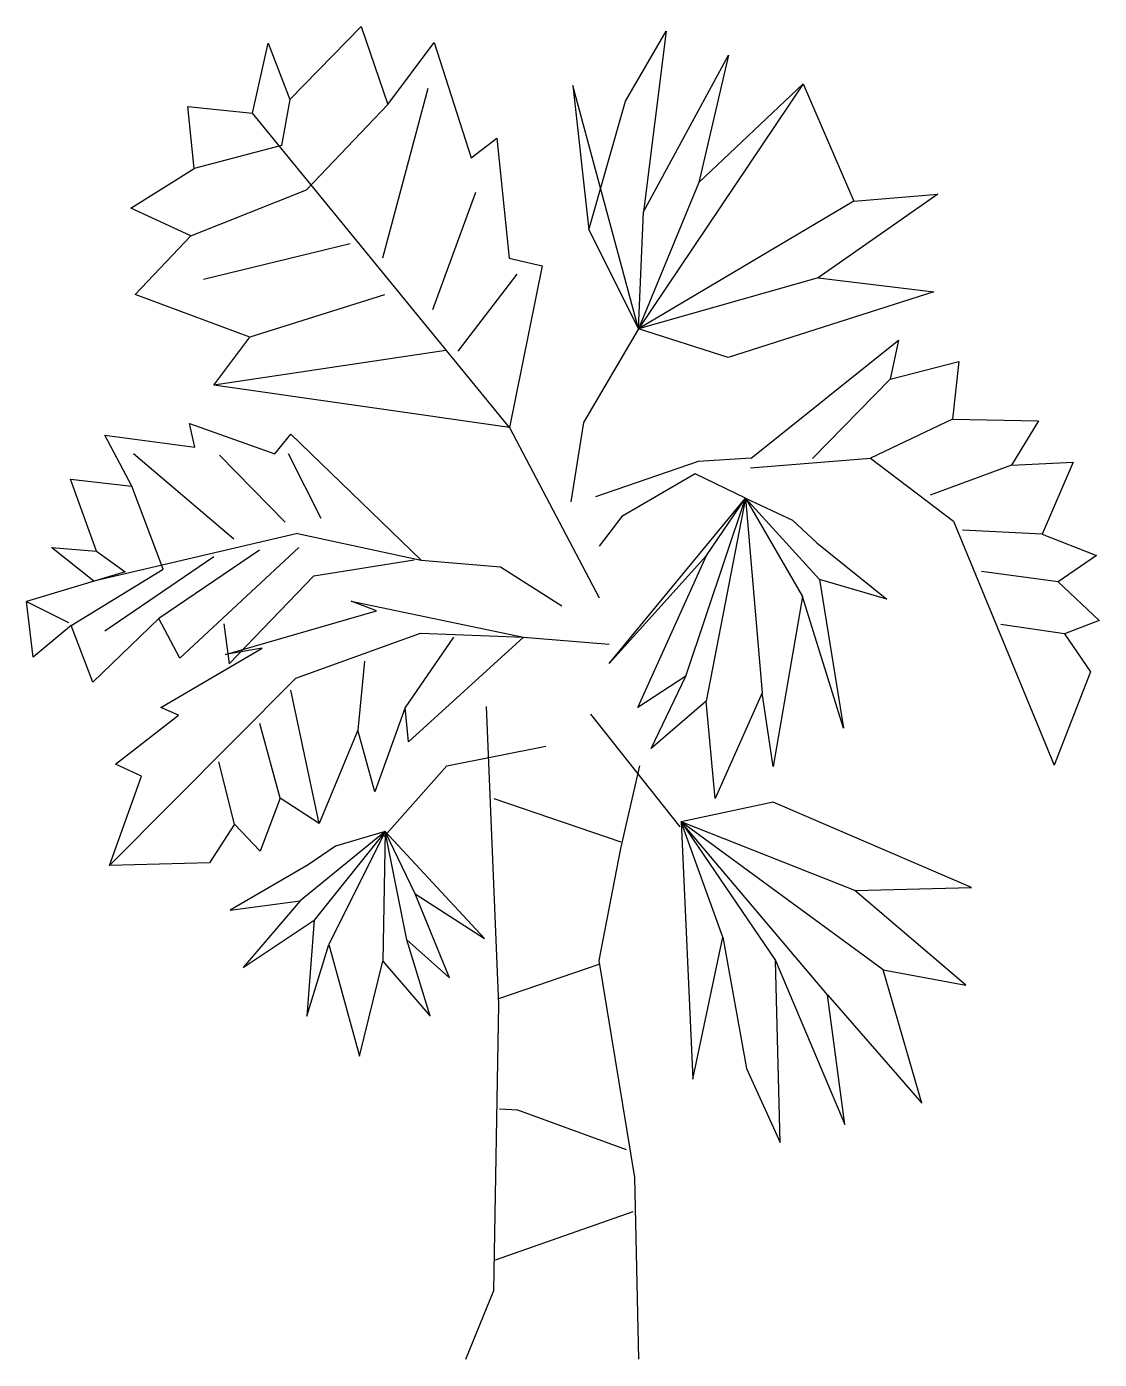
# Model space of a CAD drawing. Header units: millimetres. Extents: x 373.76 to 375.69, y 2547.39 to 2549.78.
import ezdxf

# ---------------------------------------------------------------- set-up
doc = ezdxf.new("R2010")
doc.units = ezdxf.units.MM
doc.header["$LTSCALE"] = 10
doc.layers.add('Vegetais', color=94, linetype='Continuous')

msp = doc.modelspace()

# ---------------------------------------------------------------- linework, layer by layer
at = {"layer": 'Vegetais'}
for p, q in [((374.2371, 2549.6527), (374.3653, 2549.7835)), ((374.3653, 2549.7835), (374.4134, 2549.6438)), ((374.8401, 2549.6494), (374.9135, 2549.7756)), ((374.9135, 2549.7756), (374.8729, 2549.4509)), ((374.1696, 2549.6277), (374.1981, 2549.7541)), ((374.1981, 2549.7541), (374.2371, 2549.6527)), ((374.4134, 2549.6438), (374.4964, 2549.7548)), ((374.4964, 2549.7548), (374.5632, 2549.5478)), ((374.8729, 2549.4509), (375.0255, 2549.7321)), ((375.0255, 2549.7321), (374.9721, 2549.5033)), ((374.4042, 2549.3681), (374.4859, 2549.6732)), ((374.8636, 2549.2401), (374.7457, 2549.6778)), ((374.7457, 2549.6778), (374.7746, 2549.4185)), ((375.1596, 2549.6807), (374.8636, 2549.2401)), ((374.9721, 2549.5033), (375.1596, 2549.6807)), ((375.1596, 2549.6807), (375.251, 2549.4695)), ((374.0534, 2549.6399), (374.1696, 2549.6277)), ((374.0652, 2549.5288), (374.0534, 2549.6399)), ((374.2371, 2549.6527), (374.2219, 2549.5698)), ((374.2668, 2549.4902), (374.4134, 2549.6438)), ((374.7746, 2549.4185), (374.8401, 2549.6494)), ((374.6318, 2549.063), (374.1696, 2549.6277)), ((374.2219, 2549.5698), (374.0652, 2549.5288)), ((374.5632, 2549.5478), (374.6092, 2549.5833)), ((374.6092, 2549.5833), (374.6314, 2549.3676)), ((373.9511, 2549.4573), (374.0652, 2549.5288)), ((374.9721, 2549.5033), (374.8636, 2549.2401)), ((374.059, 2549.4076), (374.2668, 2549.4902)), ((374.4942, 2549.2751), (374.5711, 2549.4858)), ((375.4015, 2549.4822), (375.1869, 2549.3321)), ((375.251, 2549.4695), (375.4015, 2549.4822)), ((374.059, 2549.4076), (373.9511, 2549.4573)), ((375.251, 2549.4695), (374.8636, 2549.2401)), ((374.8636, 2549.2401), (374.8729, 2549.4509)), ((373.959, 2549.3022), (374.059, 2549.4076)), ((374.7746, 2549.4185), (374.8636, 2549.2401)), ((374.3455, 2549.3931), (374.0819, 2549.3292)), ((374.6314, 2549.3676), (374.6907, 2549.3535)), ((374.6907, 2549.3535), (374.6318, 2549.063)), ((374.5393, 2549.2002), (374.6457, 2549.3385)), ((375.1869, 2549.3321), (374.8636, 2549.2401)), ((375.1869, 2549.3321), (375.3947, 2549.3066)), ((375.3947, 2549.3066), (375.0249, 2549.1887)), ((374.165, 2549.2255), (373.959, 2549.3022)), ((374.4072, 2549.3016), (374.165, 2549.2255)), ((375.0249, 2549.1887), (374.8636, 2549.2401)), ((374.1006, 2549.1388), (374.165, 2549.2255)), ((375.0661, 2549.0079), (375.331, 2549.2201)), ((375.331, 2549.2201), (375.3163, 2549.1498)), ((374.5173, 2549.2014), (374.1006, 2549.1388)), ((375.3163, 2549.1498), (375.4395, 2549.1815)), ((375.4395, 2549.1815), (375.4279, 2549.0779)), ((374.6318, 2549.063), (374.1006, 2549.1388)), ((375.3163, 2549.1498), (375.1765, 2549.007)), ((374.0568, 2549.0703), (374.21, 2549.0156)), ((374.066, 2549.0277), (374.0568, 2549.0703)), ((375.4279, 2549.0779), (375.2808, 2549.008)), ((375.4279, 2549.0779), (375.5824, 2549.0748)), ((375.5824, 2549.0748), (375.5342, 2548.9952)), ((373.9043, 2549.0492), (374.066, 2549.0277)), ((373.9527, 2548.9573), (373.9043, 2549.0492)), ((374.21, 2549.0156), (374.2387, 2549.0512)), ((374.2387, 2549.0512), (374.4733, 2548.8244)), ((374.1363, 2548.862), (373.9562, 2549.0159)), ((374.2283, 2548.8929), (374.1105, 2549.013)), ((374.2936, 2548.8992), (374.2344, 2549.0159)), ((375.0652, 2548.9905), (375.2808, 2549.008)), ((375.2808, 2549.008), (375.4297, 2548.8948)), ((375.5342, 2548.9952), (375.3878, 2548.9411)), ((375.5342, 2548.9952), (375.6449, 2549.0006)), ((375.6449, 2549.0006), (375.5894, 2548.8709)), ((373.8426, 2548.9698), (373.9527, 2548.9573)), ((373.8897, 2548.8408), (373.8426, 2548.9698)), ((374.0093, 2548.8084), (373.9527, 2548.9573)), ((374.8107, 2548.6389), (375.0562, 2548.9358)), ((374.9487, 2548.6157), (375.0562, 2548.9358)), ((375.0562, 2548.9358), (374.9855, 2548.571)), ((374.9858, 2548.8329), (375.0562, 2548.9358)), ((375.0562, 2548.9358), (375.086, 2548.586)), ((375.0562, 2548.9358), (375.1888, 2548.7896)), ((375.0562, 2548.9358), (375.1583, 2548.7591)), ((375.0562, 2548.9358), (375.1406, 2548.8962)), ((374.2509, 2548.8724), (373.8848, 2548.787)), ((374.2509, 2548.8724), (374.4733, 2548.8244)), ((375.1406, 2548.8962), (375.184, 2548.8557)), ((375.4297, 2548.8948), (375.611, 2548.4562)), ((375.5894, 2548.8709), (375.4462, 2548.8781)), ((375.184, 2548.8557), (375.3103, 2548.7542)), ((375.5894, 2548.8709), (375.6869, 2548.8328)), ((373.8085, 2548.8471), (373.8897, 2548.8408)), ((373.8848, 2548.787), (373.8085, 2548.8471)), ((373.8897, 2548.8408), (373.9409, 2548.8037)), ((374.1004, 2548.8303), (373.9045, 2548.697)), ((374.1823, 2548.8425), (374.0015, 2548.7198)), ((374.2532, 2548.8474), (374.0394, 2548.6483)), ((374.2802, 2548.7964), (374.4603, 2548.8251)), ((374.9858, 2548.8329), (374.8107, 2548.6389)), ((374.8627, 2548.5595), (374.9858, 2548.8329)), ((375.6869, 2548.8328), (375.6183, 2548.7858)), ((373.9409, 2548.8037), (373.7639, 2548.7502)), ((373.844, 2548.7069), (374.0093, 2548.8084)), ((375.6183, 2548.7858), (375.4803, 2548.8038)), ((374.1278, 2548.6384), (374.2802, 2548.7964)), ((375.1888, 2548.7896), (375.2321, 2548.5225)), ((375.3103, 2548.7542), (375.1888, 2548.7896)), ((375.6183, 2548.7858), (375.692, 2548.7158)), ((375.1583, 2548.7591), (375.1055, 2548.4533)), ((375.2321, 2548.5225), (375.1583, 2548.7591)), ((373.7639, 2548.7502), (373.8391, 2548.7123)), ((373.7755, 2548.6499), (373.7639, 2548.7502)), ((374.1215, 2548.6551), (374.3925, 2548.7336)), ((374.3925, 2548.7336), (374.347, 2548.7507)), ((374.347, 2548.7507), (374.6569, 2548.6861)), ((373.844, 2548.7069), (373.7755, 2548.6499)), ((373.883, 2548.6052), (373.844, 2548.7069)), ((374.0015, 2548.7198), (373.883, 2548.6052)), ((374.0394, 2548.6483), (374.0015, 2548.7198)), ((374.1184, 2548.7099), (374.1278, 2548.6384)), ((375.6293, 2548.6921), (375.5149, 2548.709)), ((375.692, 2548.7158), (375.6293, 2548.6921)), ((374.2476, 2548.6125), (374.4721, 2548.6931)), ((374.5311, 2548.6863), (374.4445, 2548.5599)), ((374.6569, 2548.6861), (374.45, 2548.4977)), ((374.4721, 2548.6931), (374.6569, 2548.6861)), ((375.6293, 2548.6921), (375.6763, 2548.6235)), ((374.0052, 2548.5599), (374.187, 2548.6664)), ((374.187, 2548.6664), (374.1215, 2548.6551)), ((374.3714, 2548.6429), (374.3593, 2548.5188)), ((374.2476, 2548.6125), (373.913, 2548.2758)), ((374.9487, 2548.6157), (374.8627, 2548.5595)), ((374.8865, 2548.486), (374.9487, 2548.6157)), ((375.6763, 2548.6235), (375.611, 2548.4562)), ((374.2898, 2548.3512), (374.2386, 2548.5908)), ((375.086, 2548.586), (375.0016, 2548.3962)), ((375.1055, 2548.4533), (375.086, 2548.586)), ((374.9855, 2548.571), (374.8865, 2548.486)), ((375.0016, 2548.3962), (374.9855, 2548.571)), ((373.9236, 2548.4577), (374.0369, 2548.5456)), ((374.0369, 2548.5456), (374.0052, 2548.5599)), ((374.4445, 2548.5599), (374.3895, 2548.4078)), ((374.45, 2548.4977), (374.4445, 2548.5599)), ((374.2199, 2548.3964), (374.1833, 2548.5306)), ((374.3593, 2548.5188), (374.2898, 2548.3512)), ((374.3895, 2548.4078), (374.3593, 2548.5188)), ((373.9702, 2548.4361), (373.9236, 2548.4577)), ((374.1378, 2548.3501), (374.1091, 2548.462)), ((373.913, 2548.2758), (373.9702, 2548.4361)), ((374.2199, 2548.3964), (374.1838, 2548.3013)), ((374.2898, 2548.3512), (374.2199, 2548.3964)), ((375.1056, 2548.3893), (374.9401, 2548.3538)), ((375.4622, 2548.2359), (375.1056, 2548.3893)), ((374.1378, 2548.3501), (374.0926, 2548.2802)), ((374.1838, 2548.3013), (374.1378, 2548.3501)), ((375.2528, 2548.2308), (374.9401, 2548.3538)), ((375.3032, 2548.0878), (374.9401, 2548.3538)), ((375.2034, 2548.043), (374.9401, 2548.3538)), ((375.0152, 2548.1466), (374.9401, 2548.3538)), ((374.9401, 2548.3538), (375.1098, 2548.1049)), ((374.9401, 2548.3538), (374.9611, 2547.8914)), ((374.4082, 2548.3369), (374.2553, 2548.2122)), ((374.4082, 2548.3369), (374.2808, 2548.1775)), ((374.4082, 2548.3369), (374.3069, 2548.1333)), ((374.4082, 2548.3369), (374.3188, 2548.3104)), ((374.4082, 2548.3369), (374.404, 2548.1034)), ((374.587, 2548.1444), (374.4082, 2548.3369)), ((374.447, 2548.1421), (374.4082, 2548.3369)), ((374.4624, 2548.2247), (374.4082, 2548.3369)), ((374.3188, 2548.3104), (374.2698, 2548.2768)), ((374.0926, 2548.2802), (373.913, 2548.2758)), ((374.2698, 2548.2768), (374.1298, 2548.1953)), ((375.2528, 2548.2308), (375.4622, 2548.2359)), ((375.4519, 2548.0605), (375.2528, 2548.2308)), ((374.1298, 2548.1953), (374.2553, 2548.2122)), ((374.2553, 2548.2122), (374.1529, 2548.0923)), ((374.5237, 2548.0737), (374.4624, 2548.2247)), ((374.4624, 2548.2247), (374.587, 2548.1444)), ((374.1529, 2548.0923), (374.2808, 2548.1775)), ((374.2808, 2548.1775), (374.2678, 2548.005)), ((374.2678, 2548.005), (374.3069, 2548.1333)), ((374.3069, 2548.1333), (374.362, 2547.933)), ((374.4892, 2548.0045), (374.447, 2548.1421)), ((374.447, 2548.1421), (374.5237, 2548.0737)), ((374.9611, 2547.8914), (375.0152, 2548.1466)), ((375.0152, 2548.1466), (375.0578, 2547.9104)), ((374.362, 2547.933), (374.404, 2548.1034)), ((374.404, 2548.1034), (374.4892, 2548.0045)), ((375.1098, 2548.1049), (375.2343, 2547.8101)), ((375.1185, 2547.7777), (375.1098, 2548.1049)), ((375.3032, 2548.0878), (375.4519, 2548.0605)), ((375.3727, 2547.8481), (375.3032, 2548.0878)), ((375.2034, 2548.043), (375.3727, 2547.8481)), ((375.2343, 2547.8101), (375.2034, 2548.043)), ((375.0578, 2547.9104), (375.1185, 2547.7777))]:
    msp.add_line(p, q, dxfattribs=at)
at = {"layer": 'Vegetais', "color": 34}
for p, q in [((374.8636, 2549.2401), (374.7648, 2549.072)), ((374.7648, 2549.072), (374.7418, 2548.9296)), ((374.6318, 2549.063), (374.793, 2548.7566)), ((374.9711, 2549.0016), (374.7864, 2548.9384)), ((375.0661, 2549.0079), (374.9711, 2549.0016)), ((374.9653, 2548.9798), (374.8336, 2548.9029)), ((375.0562, 2548.9358), (374.9653, 2548.9798)), ((374.8336, 2548.9029), (374.793, 2548.8497)), ((374.4733, 2548.8244), (374.6159, 2548.8125)), ((374.6159, 2548.8125), (374.726, 2548.7426)), ((374.6569, 2548.6861), (374.8109, 2548.6736)), ((374.6124, 2548.0256), (374.5906, 2548.5617)), ((374.7777, 2548.5475), (374.9379, 2548.3452)), ((374.5189, 2548.4548), (374.6974, 2548.49)), ((374.4068, 2548.328), (374.5189, 2548.4548)), ((374.8317, 2548.3064), (374.8661, 2548.4546)), ((374.8323, 2548.3174), (374.6043, 2548.3953)), ((374.7931, 2548.1048), (374.8317, 2548.3064)), ((374.6129, 2548.0366), (374.7928, 2548.0985)), ((374.857, 2547.7149), (374.7931, 2548.1048)), ((374.6037, 2547.5116), (374.6124, 2548.0256)), ((374.647, 2547.836), (374.6139, 2547.8377)), ((374.8422, 2547.7646), (374.647, 2547.836)), ((374.8642, 2547.3879), (374.857, 2547.7149)), ((374.6065, 2547.5667), (374.8539, 2547.6535)), ((374.5532, 2547.3879), (374.6037, 2547.5116))]:
    msp.add_line(p, q, dxfattribs=at)

doc.saveas('drawing.dxf')
